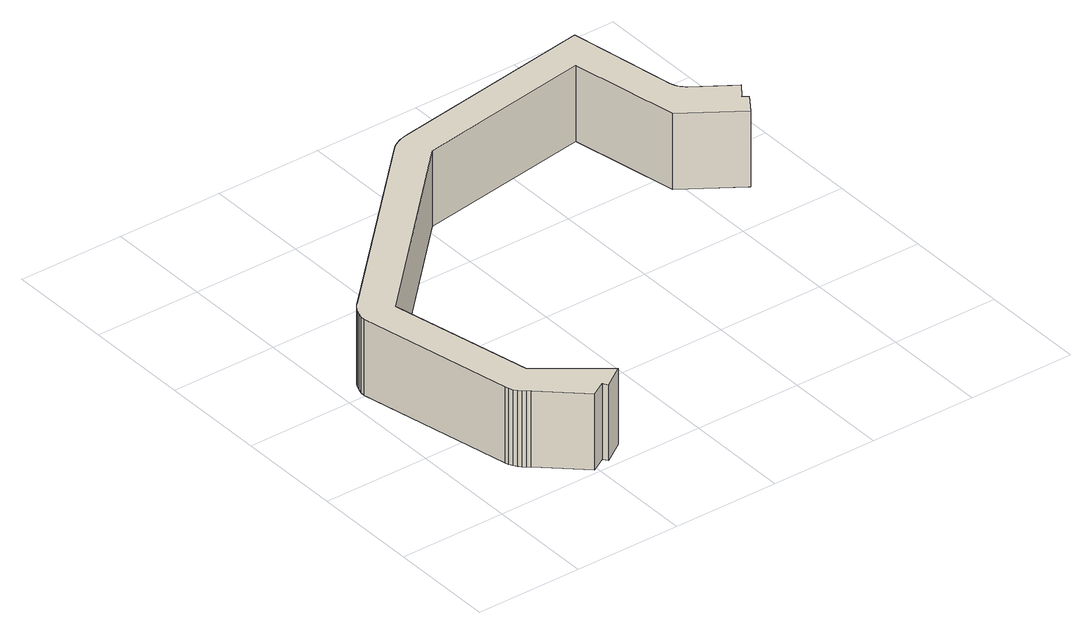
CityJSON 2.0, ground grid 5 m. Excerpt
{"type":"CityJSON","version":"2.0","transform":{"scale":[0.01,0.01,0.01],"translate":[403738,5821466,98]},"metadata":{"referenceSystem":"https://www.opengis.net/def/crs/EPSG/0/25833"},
"CityObjects":{
"building1":{"type":"Building","attributes":{"Gemeindeschluessel":"11000010","BezugspunktDach":"2200","function":"51009_1610","measuredHeight":3.69,"storeysAboveGround":0},"address":[{"country":"Germany","locality":"Berlin"}],"geometry":[{"type":"Solid","lod":"1","boundaries":[[[[0,1,2,3,4,5,6,7,8,9,10,11,12,13,14,15,16,17,18,19,20,21,22,23,24,25,26,27,28,29,30,31,32,33,34,35,36,37,38,39]],[[40,41,42,43,44,45,46,47,48,49,50,51,52,53,54,55,56,57,58,59,60,61,62,63,64,65,66,67,68,69,70,71,72,73,74,75,76,77,78,79]],[[40,79,39,38]],[[41,40,38,37]],[[42,41,37,36]],[[43,42,36,35]],[[44,43,35,34]],[[45,44,34,33]],[[46,45,33,32]],[[47,46,32,31]],[[48,47,31,30]],[[49,48,30,29]],[[50,49,29,28]],[[51,50,28,27]],[[52,51,27,26]],[[53,52,26,25]],[[54,53,25,24]],[[55,54,24,23]],[[56,55,23,22]],[[57,56,22,21]],[[58,57,21,20]],[[59,58,20,19]],[[60,59,19,18]],[[61,60,18,17]],[[62,61,17,16]],[[63,62,16,15]],[[64,63,15,14]],[[65,64,14,13]],[[66,65,13,12]],[[67,66,12,11]],[[68,67,11,10]],[[69,68,10,9]],[[70,69,9,8]],[[71,70,8,7]],[[72,71,7,6]],[[73,72,6,5]],[[74,73,5,4]],[[75,74,4,3]],[[76,75,3,2]],[[77,76,2,1]],[[78,77,1,0]],[[79,78,0,39]]]]}]}
},
"vertices":[
[234,279,416],[240,261,416],[249,244,416],[261,229,416],[272,215,416],[285,203,416],[299,192,416],[490,20,416],[559,62,416],[574,37,416],[676,106,416],[382,332,416],[238,1001,416],[1033,1790,416],[1862,1917,416],[1959,1409,416],[2219,1232,416],[2277,1316,416],[2253,1335,416],[2302,1400,416],[2119,1525,416],[2108,1535,416],[2099,1546,416],[2091,1558,416],[2085,1571,416],[2081,1585,416],[1991,2092,416],[1022,1941,416],[1000,1937,416],[978,1930,416],[961,1922,416],[944,1912,416],[929,1901,416],[142,1126,416],[123,1109,416],[108,1089,416],[97,1069,416],[90,1049,416],[84,1027,416],[82,1005,416],[84,1027,47],[90,1049,47],[97,1069,47],[108,1089,47],[123,1109,47],[142,1126,47],[929,1901,47],[944,1912,47],[961,1922,47],[978,1930,47],[1000,1937,47],[1022,1941,47],[1991,2092,47],[2081,1585,47],[2085,1571,47],[2091,1558,47],[2099,1546,47],[2108,1535,47],[2119,1525,47],[2302,1400,47],[2253,1335,47],[2277,1316,47],[2219,1232,47],[1959,1409,47],[1862,1917,47],[1033,1790,47],[238,1001,47],[382,332,47],[676,106,47],[574,37,47],[559,62,47],[490,20,47],[299,192,47],[285,203,47],[272,215,47],[261,229,47],[249,244,47],[240,261,47],[234,279,47],[82,1005,47]
]}
